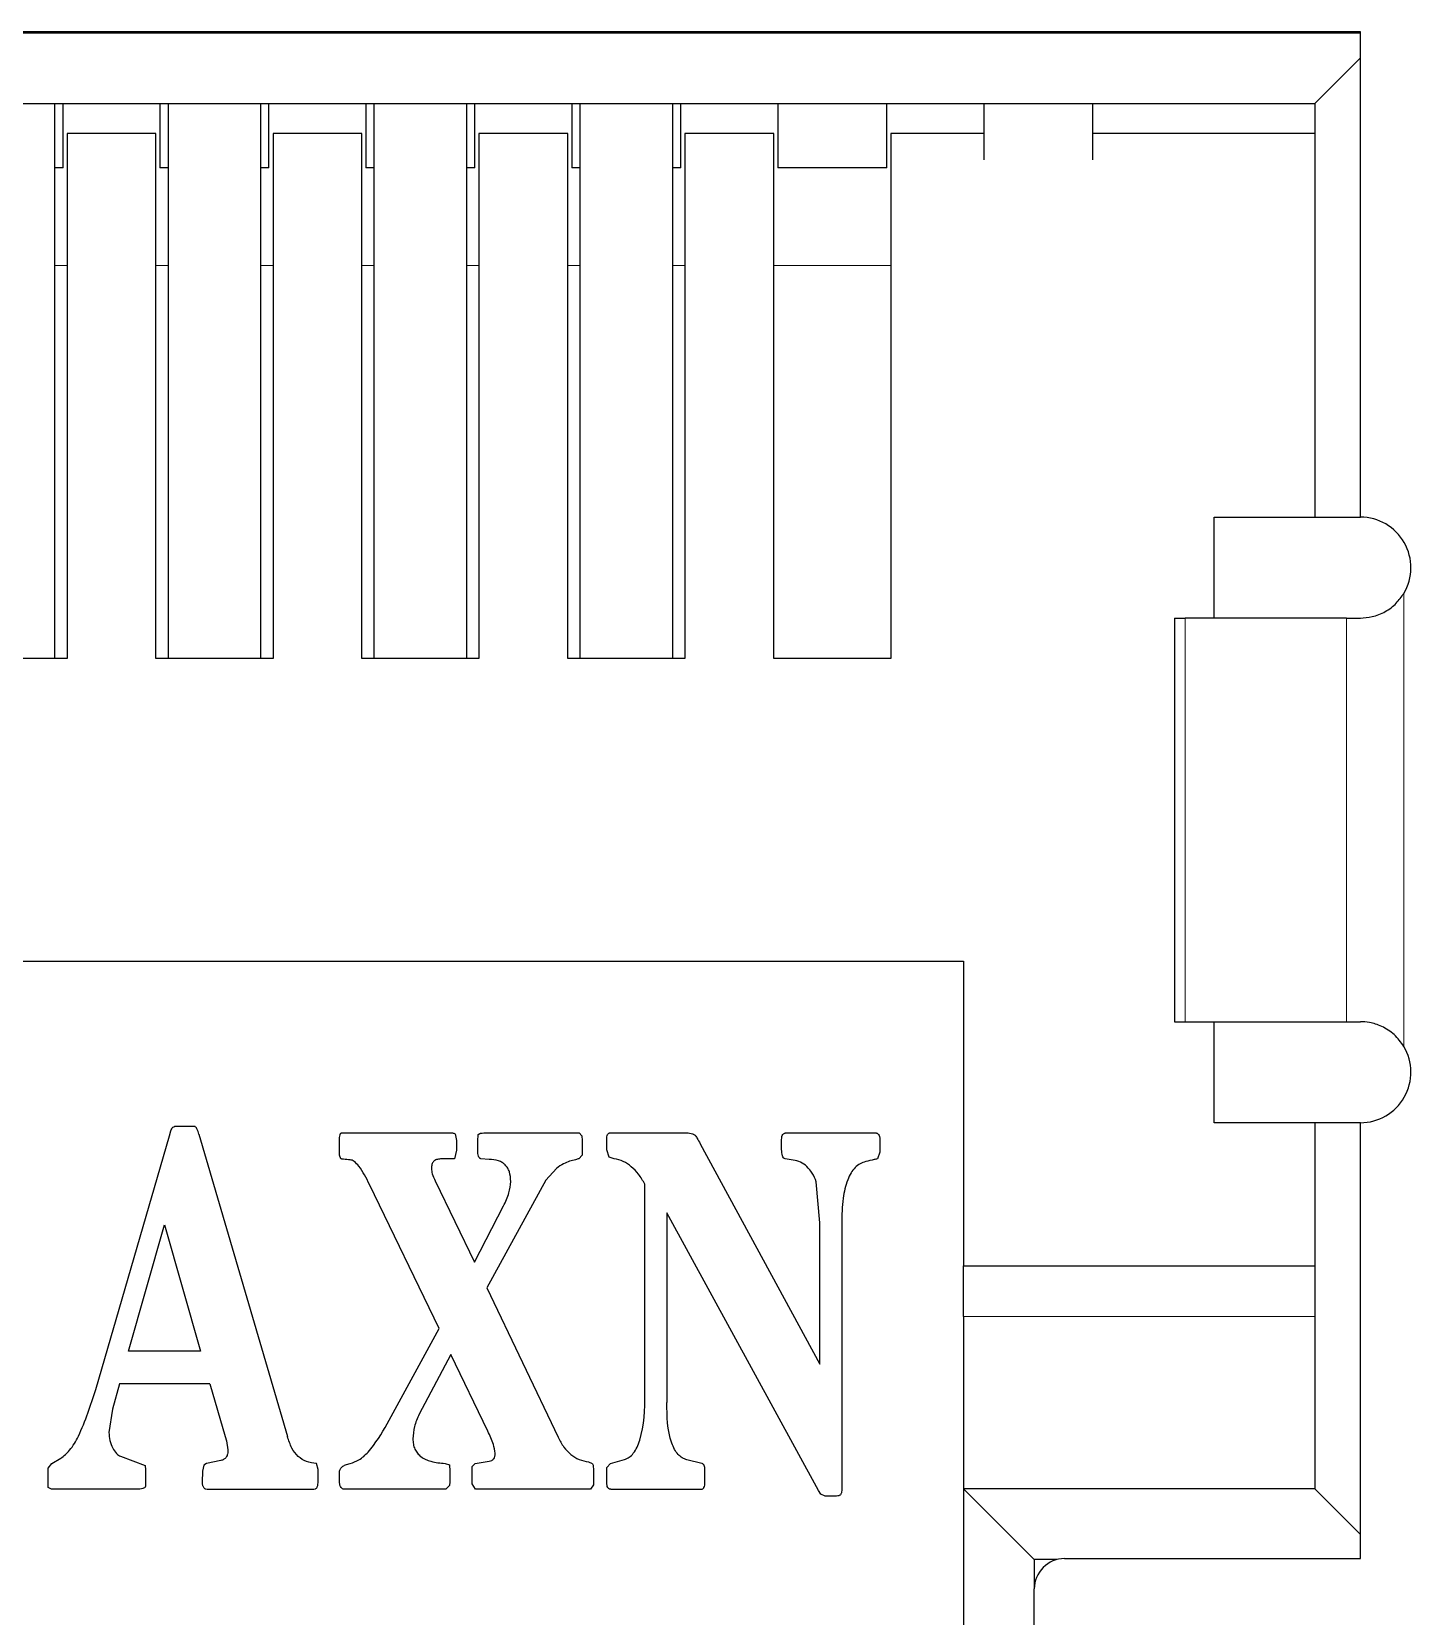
# Model space of a CAD drawing. Extents: x -260425 to 1294666, y -169889 to -2349.
# Drawn here: x 1000681.4 to 1000749.8, y -26586.5 to -26508 of the extents above; entities that cross this region are included whole.
import ezdxf

# ---------------------------------------------------------------- set-up
doc = ezdxf.new("R2010")
doc.units = 0
doc.header["$LTSCALE"] = 100
doc.layers.add('case', color=7, linetype='Continuous')

# ---------------------------------------------------------------- blocks, each defined once
blk = doc.blocks.new('АТС')
at = {"layer": 'case', "lineweight": 25}
for points in [[(2290.15, -39.458), (2290.15, -39.458), (2184.35, -39.458), (2184.35, -39.458)], [(2185.6, -39.507), (2185.6, -39.507), (2290.15, -39.507), (2290.15, -39.507)], [(2290.15, -63.507), (2290.15, -63.507), (2290.15, -39.458), (2290.15, -39.458)], [(2290.15, -40.758), (2290.15, -40.758), (2287.9, -43.008), (2287.9, -43.008)], [(2189.1, -43.008), (2189.1, -43.008), (2287.9, -43.008), (2287.9, -43.008)], [(2225.5, -70.508), (2225.5, -70.508), (2225.5, -43.008), (2225.5, -43.008)], [(2225.9, -46.208), (2225.9, -46.208), (2225.9, -43.008), (2225.9, -43.008)], [(2230.7, -43.008), (2230.7, -43.008), (2230.7, -46.208), (2230.7, -46.208)], [(2231.1, -43.008), (2231.1, -43.008), (2231.1, -70.508), (2231.1, -70.508)], [(2235.7, -70.508), (2235.7, -70.508), (2235.7, -43.008), (2235.7, -43.008)], [(2236.1, -46.208), (2236.1, -46.208), (2236.1, -43.008), (2236.1, -43.008)], [(2240.9, -43.008), (2240.9, -43.008), (2240.9, -46.208), (2240.9, -46.208)], [(2241.3, -43.008), (2241.3, -43.008), (2241.3, -70.508), (2241.3, -70.508)], [(2245.9, -70.508), (2245.9, -70.508), (2245.9, -43.008), (2245.9, -43.008)], [(2246.3, -46.208), (2246.3, -46.208), (2246.3, -43.008), (2246.3, -43.008)], [(2251.1, -43.008), (2251.1, -43.008), (2251.1, -46.208), (2251.1, -46.208)], [(2251.5, -43.008), (2251.5, -43.008), (2251.5, -70.508), (2251.5, -70.508)], [(2256.1, -70.508), (2256.1, -70.508), (2256.1, -43.008), (2256.1, -43.008)], [(2256.5, -46.208), (2256.5, -46.208), (2256.5, -43.008), (2256.5, -43.008)], [(2261.3, -43.008), (2261.3, -43.008), (2261.3, -46.208), (2261.3, -46.208)], [(2266.7, -46.208), (2266.7, -46.208), (2266.7, -43.008), (2266.7, -43.008)], [(2271.5, -43.008), (2271.5, -43.008), (2271.5, -45.805), (2271.5, -45.805)], [(2276.9, -45.805), (2276.9, -45.805), (2276.9, -43.008), (2276.9, -43.008)], [(2287.9, -43.008), (2287.9, -43.008), (2287.9, -63.507), (2287.9, -63.507)], [(2226.1, -44.508), (2226.1, -44.508), (2226.1, -70.508), (2226.1, -70.508)], [(2230.5, -44.508), (2230.5, -44.508), (2226.1, -44.508), (2226.1, -44.508)], [(2230.5, -70.508), (2230.5, -70.508), (2230.5, -44.508), (2230.5, -44.508)], [(2236.3, -44.508), (2236.3, -44.508), (2236.3, -70.508), (2236.3, -70.508)], [(2240.7, -44.508), (2240.7, -44.508), (2236.3, -44.508), (2236.3, -44.508)], [(2240.7, -70.508), (2240.7, -70.508), (2240.7, -44.508), (2240.7, -44.508)], [(2246.5, -44.508), (2246.5, -44.508), (2246.5, -70.508), (2246.5, -70.508)], [(2250.9, -44.508), (2250.9, -44.508), (2246.5, -44.508), (2246.5, -44.508)], [(2250.9, -70.508), (2250.9, -70.508), (2250.9, -44.508), (2250.9, -44.508)], [(2256.7, -44.508), (2256.7, -44.508), (2256.7, -70.508), (2256.7, -70.508)], [(2261.1, -44.508), (2261.1, -44.508), (2256.7, -44.508), (2256.7, -44.508)], [(2261.1, -70.508), (2261.1, -70.508), (2261.1, -44.508), (2261.1, -44.508)], [(2266.9, -44.508), (2266.9, -44.508), (2266.9, -70.508), (2266.9, -70.508)], [(2271.3, -44.508), (2271.3, -44.508), (2266.9, -44.508), (2266.9, -44.508)], [(2271.5, -44.508), (2271.5, -44.508), (2271.3, -44.508), (2271.3, -44.508)], [(2287.9, -44.508), (2287.9, -44.508), (2276.9, -44.508), (2276.9, -44.508)], [(2225.9, -46.208), (2225.9, -46.208), (2225.5, -46.208), (2225.5, -46.208)], [(2231.1, -46.208), (2231.1, -46.208), (2230.7, -46.208), (2230.7, -46.208)], [(2236.1, -46.208), (2236.1, -46.208), (2235.7, -46.208), (2235.7, -46.208)], [(2241.3, -46.208), (2241.3, -46.208), (2240.9, -46.208), (2240.9, -46.208)], [(2246.3, -46.208), (2246.3, -46.208), (2245.9, -46.208), (2245.9, -46.208)], [(2251.5, -46.208), (2251.5, -46.208), (2251.1, -46.208), (2251.1, -46.208)], [(2256.5, -46.208), (2256.5, -46.208), (2256.1, -46.208), (2256.1, -46.208)], [(2266.7, -46.208), (2266.7, -46.208), (2261.3, -46.208), (2261.3, -46.208)], [(2282.9, -68.508), (2282.9, -68.508), (2282.9, -63.507), (2282.9, -63.507)], [(2282.9, -63.507), (2282.9, -63.507), (2287.9, -63.507), (2287.9, -63.507)], [(2287.9, -63.507), (2287.9, -63.507), (2290.15, -63.507), (2290.15, -63.507)], [(2280.935, -68.508), (2280.935, -68.508), (2280.935, -88.508), (2280.935, -88.508)], [(2280.935, -68.508), (2280.935, -68.508), (2281.464, -68.508), (2281.464, -68.508)], [(2281.464, -68.508), (2281.464, -68.508), (2281.468, -68.508), (2281.468, -68.508)], [(2289.458, -68.508), (2289.458, -68.508), (2281.468, -68.508), (2281.468, -68.508)], [(2289.458, -68.508), (2289.458, -68.508), (2290.15, -68.508), (2290.15, -68.508)], [(2226.1, -70.508), (2226.1, -70.508), (2220.3, -70.508), (2220.3, -70.508)], [(2236.3, -70.508), (2236.3, -70.508), (2230.5, -70.508), (2230.5, -70.508)], [(2246.5, -70.508), (2246.5, -70.508), (2240.7, -70.508), (2240.7, -70.508)], [(2256.7, -70.508), (2256.7, -70.508), (2250.9, -70.508), (2250.9, -70.508)], [(2266.9, -70.508), (2266.9, -70.508), (2261.1, -70.508), (2261.1, -70.508)], [(2206.5, -85.507), (2206.5, -85.507), (2270.5, -85.507), (2270.5, -85.507)], [(2270.5, -85.507), (2270.5, -85.507), (2270.5, -100.607), (2270.5, -100.607)], [(2280.935, -88.508), (2280.935, -88.508), (2281.468, -88.508), (2281.468, -88.508)], [(2281.468, -88.508), (2281.468, -88.508), (2289.458, -88.508), (2289.458, -88.508)], [(2282.9, -93.508), (2282.9, -93.508), (2282.9, -88.508), (2282.9, -88.508)], [(2289.458, -88.508), (2289.458, -88.508), (2290.15, -88.508), (2290.15, -88.508)], [(2227.518, -106.729), (2227.518, -106.729), (2231.172, -94.153), (2231.172, -94.153)], [(2231.172, -94.153), (2231.172, -94.153), (2231.239, -93.913), (2231.239, -93.913)], [(2231.533, -93.673), (2231.533, -93.673), (2232.272, -93.685), (2232.272, -93.685)], [(2232.272, -93.685), (2232.272, -93.685), (2232.424, -93.685), (2232.424, -93.685)], [(2232.634, -94.081), (2232.634, -94.081), (2237.01, -109.057), (2237.01, -109.057)], [(2239.715, -94.009), (2239.715, -94.009), (2245.049, -94.009), (2245.049, -94.009)], [(2245.326, -94.069), (2245.326, -94.069), (2245.393, -94.393), (2245.393, -94.393)], [(2246.435, -94.405), (2246.435, -94.405), (2246.452, -94.117), (2246.452, -94.117)], [(2246.888, -94.009), (2246.888, -94.009), (2251.466, -94.009), (2251.466, -94.009)], [(2251.466, -94.009), (2251.466, -94.009), (2251.601, -94.153), (2251.601, -94.153)], [(2251.601, -94.153), (2251.601, -94.153), (2251.609, -94.393), (2251.609, -94.393)], [(2253.012, -94.009), (2253.012, -94.009), (2256.691, -94.009), (2256.691, -94.009)], [(2261.74, -94.009), (2261.74, -94.009), (2266.108, -94.009), (2266.108, -94.009)], [(2287.9, -93.508), (2287.9, -93.508), (2282.9, -93.508), (2282.9, -93.508)], [(2287.9, -93.508), (2287.9, -93.508), (2287.9, -111.657), (2287.9, -111.657)], [(2290.15, -93.508), (2290.15, -93.508), (2287.9, -93.508), (2287.9, -93.508)], [(2290.15, -115.108), (2290.15, -115.108), (2290.15, -93.508), (2290.15, -93.508)], [(2239.589, -95.113), (2239.589, -95.113), (2239.589, -94.393), (2239.589, -94.393)], [(2245.393, -94.873), (2245.393, -94.873), (2245.292, -95.293), (2245.292, -95.293)], [(2245.393, -94.393), (2245.393, -94.393), (2245.393, -94.873), (2245.393, -94.873)], [(2246.435, -94.885), (2246.435, -94.885), (2246.435, -94.405), (2246.435, -94.405)], [(2251.609, -94.393), (2251.609, -94.393), (2251.609, -95.113), (2251.609, -95.113)], [(2252.827, -94.861), (2252.827, -94.861), (2252.827, -94.357), (2252.827, -94.357)], [(2252.945, -95.221), (2252.945, -95.221), (2252.827, -94.861), (2252.827, -94.861)], [(2257.456, -94.549), (2257.456, -94.549), (2263.378, -105.469), (2263.378, -105.469)], [(2261.488, -94.837), (2261.488, -94.837), (2261.488, -94.345), (2261.488, -94.345)], [(2266.351, -94.969), (2266.351, -94.969), (2266.242, -95.293), (2266.242, -95.293)], [(2266.351, -94.345), (2266.351, -94.345), (2266.351, -94.969), (2266.351, -94.969)], [(2239.664, -95.293), (2239.664, -95.293), (2239.589, -95.113), (2239.589, -95.113)], [(2245.292, -95.293), (2245.292, -95.293), (2244.595, -95.305), (2244.595, -95.305)], [(2247.006, -95.329), (2247.006, -95.329), (2246.586, -95.295), (2246.586, -95.295)], [(2251.609, -95.113), (2251.609, -95.113), (2251.45, -95.293), (2251.45, -95.293)], [(2253.197, -95.293), (2253.197, -95.293), (2252.945, -95.221), (2252.945, -95.221)], [(2262.059, -95.368), (2262.059, -95.368), (2261.655, -95.299), (2261.655, -95.299)], [(2244.335, -96.385), (2244.335, -96.385), (2246.275, -100.417), (2246.275, -100.417)], [(2249.812, -96.361), (2249.812, -96.361), (2246.888, -101.689), (2246.888, -101.689)], [(2250.341, -95.785), (2250.341, -95.785), (2249.812, -96.361), (2249.812, -96.361)], [(2254.717, -106.933), (2254.717, -106.933), (2254.717, -96.553), (2254.717, -96.553)], [(2263.378, -98.473), (2263.378, -98.473), (2263.201, -96.445), (2263.201, -96.445)], [(2244.528, -103.705), (2244.528, -103.705), (2241.076, -96.565), (2241.076, -96.565)], [(2246.275, -100.417), (2246.275, -100.417), (2247.712, -97.633), (2247.712, -97.633)], [(2263.31, -111.733), (2263.31, -111.733), (2255.801, -97.981), (2255.801, -97.981)], [(2255.801, -97.981), (2255.801, -97.981), (2255.801, -107.365), (2255.801, -107.365)], [(2229.148, -104.833), (2229.148, -104.833), (2230.928, -98.569), (2230.928, -98.569)], [(2230.928, -98.569), (2230.928, -98.569), (2232.701, -104.833), (2232.701, -104.833)], [(2263.378, -105.469), (2263.378, -105.469), (2263.378, -98.473), (2263.378, -98.473)], [(2264.461, -98.485), (2264.461, -98.485), (2264.461, -111.733), (2264.461, -111.733)], [(2270.5, -100.607), (2270.5, -100.607), (2287.9, -100.607), (2287.9, -100.607)], [(2246.888, -101.689), (2246.888, -101.689), (2250.416, -109.093), (2250.416, -109.093)], [(2270.5, -103.107), (2270.5, -103.107), (2270.5, -111.657), (2270.5, -111.657)], [(2241.958, -108.433), (2241.958, -108.433), (2244.528, -103.705), (2244.528, -103.705)], [(2232.701, -104.833), (2232.701, -104.833), (2229.148, -104.833), (2229.148, -104.833)], [(2245.108, -104.989), (2245.108, -104.989), (2243.545, -107.953), (2243.545, -107.953)], [(2246.939, -108.793), (2246.939, -108.793), (2245.108, -104.989), (2245.108, -104.989)], [(2228.702, -106.441), (2228.702, -106.441), (2228.358, -107.701), (2228.358, -107.701)], [(2233.171, -106.441), (2233.171, -106.441), (2228.702, -106.441), (2228.702, -106.441)], [(2233.171, -106.441), (2233.171, -106.441), (2233.936, -109.057), (2233.936, -109.057)], [(2228.358, -107.701), (2228.358, -107.701), (2228.173, -108.853), (2228.173, -108.853)], [(2233.936, -109.057), (2233.936, -109.057), (2233.994, -109.273), (2233.994, -109.273)], [(2233.994, -109.273), (2233.994, -109.273), (2234.07, -109.717), (2234.07, -109.717)], [(2225.158, -110.629), (2225.158, -110.629), (2225.342, -110.389), (2225.342, -110.389)], [(2225.158, -111.577), (2225.158, -111.577), (2225.158, -110.629), (2225.158, -110.629)], [(2225.342, -110.389), (2225.342, -110.389), (2225.788, -110.137), (2225.788, -110.137)], [(2228.753, -110.029), (2228.753, -110.029), (2229.971, -110.497), (2229.971, -110.497)], [(2229.971, -110.497), (2229.971, -110.497), (2229.979, -110.713), (2229.979, -110.713)], [(2232.869, -110.473), (2232.869, -110.473), (2232.802, -110.773), (2232.802, -110.773)], [(2233.012, -110.389), (2233.012, -110.389), (2232.869, -110.473), (2232.869, -110.473)], [(2233.717, -110.245), (2233.717, -110.245), (2233.012, -110.389), (2233.012, -110.389)], [(2238.53, -110.689), (2238.53, -110.689), (2238.455, -110.389), (2238.455, -110.389)], [(2238.53, -111.349), (2238.53, -111.349), (2238.53, -110.689), (2238.53, -110.689)], [(2244.822, -110.389), (2244.822, -110.389), (2245.032, -110.461), (2245.032, -110.461)], [(2245.032, -110.461), (2245.032, -110.461), (2245.049, -110.773), (2245.049, -110.773)], [(2246.166, -110.545), (2246.166, -110.545), (2246.309, -110.389), (2246.309, -110.389)], [(2246.166, -111.409), (2246.166, -111.409), (2246.166, -110.545), (2246.166, -110.545)], [(2246.309, -110.389), (2246.309, -110.389), (2246.998, -110.281), (2246.998, -110.281)], [(2251.928, -110.317), (2251.928, -110.317), (2252.105, -110.389), (2252.105, -110.389)], [(2252.827, -111.325), (2252.827, -111.325), (2252.836, -110.593), (2252.836, -110.593)], [(2252.836, -110.593), (2252.836, -110.593), (2253.02, -110.389), (2253.02, -110.389)], [(2253.02, -110.389), (2253.02, -110.389), (2253.701, -110.197), (2253.701, -110.197)], [(2257.54, -110.389), (2257.54, -110.389), (2256.8, -110.209), (2256.8, -110.209)], [(2229.979, -110.713), (2229.979, -110.713), (2229.979, -111.529), (2229.979, -111.529)], [(2232.802, -110.773), (2232.802, -110.773), (2232.793, -111.313), (2232.793, -111.313)], [(2239.589, -111.265), (2239.589, -111.265), (2239.589, -110.857), (2239.589, -110.857)], [(2245.049, -111.301), (2245.049, -111.301), (2245.04, -111.481), (2245.04, -111.481)], [(2245.049, -110.773), (2245.049, -110.773), (2245.049, -111.301), (2245.049, -111.301)], [(2246.334, -111.673), (2246.334, -111.673), (2246.166, -111.409), (2246.166, -111.409)], [(2252.172, -111.457), (2252.172, -111.457), (2252.021, -111.673), (2252.021, -111.673)], [(2252.172, -110.761), (2252.172, -110.761), (2252.172, -111.457), (2252.172, -111.457)], [(2257.691, -111.313), (2257.691, -111.313), (2257.691, -110.725), (2257.691, -110.725)], [(2225.326, -111.661), (2225.326, -111.661), (2225.158, -111.577), (2225.158, -111.577)], [(2225.519, -111.673), (2225.519, -111.673), (2225.326, -111.661), (2225.326, -111.661)], [(2229.568, -111.673), (2229.568, -111.673), (2225.519, -111.673), (2225.519, -111.673)], [(2233.104, -111.673), (2233.104, -111.673), (2238.27, -111.673), (2238.27, -111.673)], [(2244.856, -111.673), (2244.856, -111.673), (2239.799, -111.673), (2239.799, -111.673)], [(2245.04, -111.481), (2245.04, -111.481), (2244.856, -111.673), (2244.856, -111.673)], [(2252.021, -111.673), (2252.021, -111.673), (2246.334, -111.673), (2246.334, -111.673)], [(2253.037, -111.673), (2253.037, -111.673), (2257.489, -111.673), (2257.489, -111.673)], [(2263.428, -111.913), (2263.428, -111.913), (2263.31, -111.733), (2263.31, -111.733)], [(2263.638, -112.009), (2263.638, -112.009), (2263.428, -111.913), (2263.428, -111.913)], [(2264.209, -112.009), (2264.209, -112.009), (2263.638, -112.009), (2263.638, -112.009)], [(2274, -115.158), (2274, -115.158), (2270.5, -111.657), (2270.5, -111.657)], [(2287.9, -111.657), (2287.9, -111.657), (2270.5, -111.657), (2270.5, -111.657)], [(2270.5, -111.657), (2270.5, -111.657), (2270.5, -129.008), (2270.5, -129.008)], [(2290.15, -113.907), (2290.15, -113.907), (2287.9, -111.657), (2287.9, -111.657)], [(2274, -115.158), (2274, -115.158), (2274, -116.608), (2274, -116.608)], [(2275.116, -115.158), (2275.116, -115.158), (2274, -115.158), (2274, -115.158)], [(2275.5, -115.108), (2275.5, -115.108), (2290.15, -115.108), (2290.15, -115.108)], [(2274, -130.958), (2274, -130.958), (2274, -116.608), (2274, -116.608)]]:
    blk.add_open_spline(points, degree=3, dxfattribs=at)
at = {"layer": 'case', "lineweight": 18}
for points in [[(2226.1, -51.033), (2226.1, -51.033), (2225.5, -51.033), (2225.5, -51.033)], [(2231.1, -51.033), (2231.1, -51.033), (2230.5, -51.033), (2230.5, -51.033)], [(2236.3, -51.033), (2236.3, -51.033), (2235.7, -51.033), (2235.7, -51.033)], [(2241.3, -51.033), (2241.3, -51.033), (2240.7, -51.033), (2240.7, -51.033)], [(2246.5, -51.033), (2246.5, -51.033), (2245.9, -51.033), (2245.9, -51.033)], [(2251.5, -51.033), (2251.5, -51.033), (2250.9, -51.033), (2250.9, -51.033)], [(2256.7, -51.033), (2256.7, -51.033), (2256.1, -51.033), (2256.1, -51.033)], [(2266.9, -51.033), (2266.9, -51.033), (2261.1, -51.033), (2261.1, -51.033)], [(2292.299, -89.729), (2292.299, -89.729), (2292.299, -67.286), (2292.299, -67.286)], [(2281.468, -68.508), (2281.468, -68.508), (2281.468, -88.508), (2281.468, -88.508)], [(2289.458, -88.508), (2289.458, -88.508), (2289.458, -68.508), (2289.458, -68.508)], [(2287.9, -103.107), (2287.9, -103.107), (2270.5, -103.107), (2270.5, -103.107)]]:
    blk.add_open_spline(points, degree=3, dxfattribs=at)
at = {"layer": 'case', "lineweight": 25}
for points, knots in [([(2292.299, -67.286), (2292.758, -66.513), (2292.768, -65.553), (2292.323, -64.772), (2292.323, -64.772), (2291.879, -63.99), (2291.049, -63.508), (2290.15, -63.508)], [0, 0, 0, 0, 0.333333, 0.333333, 0.333333, 0.333333, 1, 1, 1, 1]), ([(2290.15, -68.508), (2290.339, -68.497), (2290.529, -68.486), (2290.736, -68.438), (2290.736, -68.438), (2290.943, -68.389), (2291.168, -68.303), (2291.382, -68.183), (2291.382, -68.183), (2291.579, -68.072), (2291.767, -67.934), (2291.926, -67.767), (2291.926, -67.767), (2292.065, -67.621), (2292.182, -67.453), (2292.299, -67.286)], [0, 0, 0, 0, 0.2, 0.2, 0.2, 0.2, 0.4, 0.4, 0.4, 0.4, 0.6, 0.6, 0.6, 0.6, 1, 1, 1, 1]), ([(2292.299, -89.729), (2292.15, -89.523), (2292.001, -89.317), (2291.82, -89.147), (2291.82, -89.147), (2291.638, -88.976), (2291.422, -88.841), (2291.204, -88.74), (2291.204, -88.74), (2291, -88.647), (2290.794, -88.583), (2290.605, -88.549), (2290.605, -88.549), (2290.445, -88.521), (2290.298, -88.514), (2290.15, -88.508)], [0, 0, 0, 0, 0.2, 0.2, 0.2, 0.2, 0.4, 0.4, 0.4, 0.4, 0.6, 0.6, 0.6, 0.6, 1, 1, 1, 1]), ([(2290.15, -93.508), (2291.049, -93.508), (2291.879, -93.025), (2292.323, -92.243), (2292.323, -92.243), (2292.768, -91.462), (2292.758, -90.502), (2292.299, -89.729)], [0, 0, 0, 0, 0.333333, 0.333333, 0.333333, 0.333333, 1, 1, 1, 1]), ([(2231.239, -93.913), (2231.251, -93.877), (2231.264, -93.841), (2231.283, -93.808), (2231.283, -93.808), (2231.299, -93.78), (2231.321, -93.754), (2231.346, -93.733), (2231.346, -93.733), (2231.371, -93.713), (2231.4, -93.697), (2231.43, -93.688), (2231.43, -93.688), (2231.463, -93.678), (2231.498, -93.675), (2231.533, -93.673)], [0, 0, 0, 0, 0.2, 0.2, 0.2, 0.2, 0.4, 0.4, 0.4, 0.4, 0.6, 0.6, 0.6, 0.6, 1, 1, 1, 1]), ([(2232.634, -94.081), (2232.603, -93.989), (2232.573, -93.898), (2232.529, -93.811), (2232.529, -93.811), (2232.514, -93.782), (2232.497, -93.754), (2232.475, -93.73), (2232.475, -93.73), (2232.46, -93.713), (2232.442, -93.699), (2232.424, -93.685)], [0, 0, 0, 0, 0.25, 0.25, 0.25, 0.25, 0.5, 0.5, 0.5, 0.5, 1, 1, 1, 1]), ([(2239.589, -94.393), (2239.589, -94.295), (2239.59, -94.198), (2239.62, -94.107), (2239.62, -94.107), (2239.625, -94.092), (2239.631, -94.078), (2239.638, -94.064), (2239.638, -94.064), (2239.644, -94.053), (2239.651, -94.043), (2239.66, -94.034), (2239.66, -94.034), (2239.667, -94.026), (2239.676, -94.02), (2239.685, -94.015), (2239.685, -94.015), (2239.69, -94.013), (2239.695, -94.012), (2239.7, -94.011), (2239.7, -94.011), (2239.705, -94.01), (2239.71, -94.009), (2239.715, -94.009)], [0, 0, 0, 0, 0.142857, 0.142857, 0.142857, 0.142857, 0.285714, 0.285714, 0.285714, 0.285714, 0.428571, 0.428571, 0.428571, 0.428571, 0.571429, 0.571429, 0.571429, 0.571429, 0.714286, 0.714286, 0.714286, 0.714286, 1, 1, 1, 1]), ([(2245.049, -94.009), (2245.108, -94.011), (2245.167, -94.013), (2245.225, -94.026), (2245.225, -94.026), (2245.246, -94.03), (2245.266, -94.035), (2245.285, -94.044), (2245.285, -94.044), (2245.299, -94.051), (2245.313, -94.06), (2245.326, -94.069)], [0, 0, 0, 0, 0.25, 0.25, 0.25, 0.25, 0.5, 0.5, 0.5, 0.5, 1, 1, 1, 1]), ([(2246.452, -94.117), (2246.456, -94.108), (2246.46, -94.099), (2246.467, -94.092), (2246.467, -94.092), (2246.474, -94.083), (2246.483, -94.076), (2246.493, -94.07), (2246.493, -94.07), (2246.519, -94.053), (2246.549, -94.044), (2246.579, -94.036), (2246.579, -94.036), (2246.68, -94.011), (2246.784, -94.01), (2246.888, -94.009)], [0, 0, 0, 0, 0.2, 0.2, 0.2, 0.2, 0.4, 0.4, 0.4, 0.4, 0.6, 0.6, 0.6, 0.6, 1, 1, 1, 1]), ([(2252.827, -94.357), (2252.829, -94.307), (2252.83, -94.256), (2252.838, -94.206), (2252.838, -94.206), (2252.845, -94.169), (2252.855, -94.131), (2252.872, -94.098), (2252.872, -94.098), (2252.88, -94.084), (2252.888, -94.071), (2252.898, -94.059), (2252.898, -94.059), (2252.907, -94.048), (2252.918, -94.039), (2252.93, -94.031), (2252.93, -94.031), (2252.942, -94.024), (2252.955, -94.018), (2252.968, -94.015), (2252.968, -94.015), (2252.982, -94.011), (2252.997, -94.01), (2253.012, -94.009)], [0, 0, 0, 0, 0.142857, 0.142857, 0.142857, 0.142857, 0.285714, 0.285714, 0.285714, 0.285714, 0.428571, 0.428571, 0.428571, 0.428571, 0.571429, 0.571429, 0.571429, 0.571429, 0.714286, 0.714286, 0.714286, 0.714286, 1, 1, 1, 1]), ([(2256.691, -94.009), (2256.798, -94.014), (2256.906, -94.018), (2257.01, -94.042), (2257.01, -94.042), (2257.049, -94.051), (2257.088, -94.062), (2257.124, -94.08), (2257.124, -94.08), (2257.152, -94.094), (2257.178, -94.111), (2257.204, -94.129)], [0, 0, 0, 0, 0.25, 0.25, 0.25, 0.25, 0.5, 0.5, 0.5, 0.5, 1, 1, 1, 1]), ([(2257.204, -94.129), (2257.215, -94.145), (2257.227, -94.16), (2257.238, -94.176), (2257.238, -94.176), (2257.258, -94.204), (2257.275, -94.233), (2257.292, -94.263), (2257.292, -94.263), (2257.347, -94.358), (2257.401, -94.453), (2257.456, -94.549)], [0, 0, 0, 0, 0.25, 0.25, 0.25, 0.25, 0.5, 0.5, 0.5, 0.5, 1, 1, 1, 1]), ([(2261.488, -94.345), (2261.49, -94.297), (2261.492, -94.248), (2261.503, -94.201), (2261.503, -94.201), (2261.513, -94.164), (2261.528, -94.127), (2261.551, -94.096), (2261.551, -94.096), (2261.561, -94.082), (2261.573, -94.069), (2261.586, -94.058), (2261.586, -94.058), (2261.599, -94.048), (2261.614, -94.038), (2261.629, -94.031), (2261.629, -94.031), (2261.646, -94.024), (2261.663, -94.018), (2261.681, -94.015), (2261.681, -94.015), (2261.7, -94.011), (2261.72, -94.01), (2261.74, -94.009)], [0, 0, 0, 0, 0.142857, 0.142857, 0.142857, 0.142857, 0.285714, 0.285714, 0.285714, 0.285714, 0.428571, 0.428571, 0.428571, 0.428571, 0.571429, 0.571429, 0.571429, 0.571429, 0.714286, 0.714286, 0.714286, 0.714286, 1, 1, 1, 1]), ([(2266.108, -94.009), (2266.127, -94.01), (2266.145, -94.011), (2266.164, -94.015), (2266.164, -94.015), (2266.181, -94.018), (2266.197, -94.024), (2266.213, -94.031), (2266.213, -94.031), (2266.228, -94.038), (2266.242, -94.048), (2266.255, -94.058), (2266.255, -94.058), (2266.268, -94.069), (2266.279, -94.082), (2266.289, -94.096), (2266.289, -94.096), (2266.312, -94.127), (2266.327, -94.164), (2266.336, -94.201), (2266.336, -94.201), (2266.347, -94.248), (2266.349, -94.297), (2266.351, -94.345)], [0, 0, 0, 0, 0.142857, 0.142857, 0.142857, 0.142857, 0.285714, 0.285714, 0.285714, 0.285714, 0.428571, 0.428571, 0.428571, 0.428571, 0.571429, 0.571429, 0.571429, 0.571429, 0.714286, 0.714286, 0.714286, 0.714286, 1, 1, 1, 1]), ([(2246.586, -95.295), (2246.574, -95.291), (2246.561, -95.286), (2246.55, -95.28), (2246.55, -95.28), (2246.539, -95.273), (2246.529, -95.264), (2246.52, -95.254), (2246.52, -95.254), (2246.498, -95.23), (2246.484, -95.2), (2246.473, -95.17), (2246.473, -95.17), (2246.439, -95.08), (2246.437, -94.982), (2246.435, -94.885)], [0, 0, 0, 0, 0.2, 0.2, 0.2, 0.2, 0.4, 0.4, 0.4, 0.4, 0.6, 0.6, 0.6, 0.6, 1, 1, 1, 1]), ([(2261.655, -95.299), (2261.641, -95.292), (2261.627, -95.286), (2261.614, -95.278), (2261.614, -95.278), (2261.601, -95.269), (2261.589, -95.258), (2261.579, -95.246), (2261.579, -95.246), (2261.556, -95.218), (2261.54, -95.185), (2261.527, -95.151), (2261.527, -95.151), (2261.491, -95.052), (2261.49, -94.944), (2261.488, -94.837)], [0, 0, 0, 0, 0.2, 0.2, 0.2, 0.2, 0.4, 0.4, 0.4, 0.4, 0.6, 0.6, 0.6, 0.6, 1, 1, 1, 1]), ([(2240.118, -95.348), (2240.009, -95.341), (2239.899, -95.334), (2239.79, -95.322), (2239.79, -95.322), (2239.761, -95.319), (2239.731, -95.316), (2239.702, -95.309), (2239.702, -95.309), (2239.694, -95.307), (2239.685, -95.305), (2239.677, -95.302), (2239.677, -95.302), (2239.674, -95.3), (2239.672, -95.299), (2239.669, -95.297), (2239.669, -95.297), (2239.667, -95.296), (2239.666, -95.295), (2239.664, -95.293)], [0, 0, 0, 0, 0.166667, 0.166667, 0.166667, 0.166667, 0.333333, 0.333333, 0.333333, 0.333333, 0.5, 0.5, 0.5, 0.5, 0.666667, 0.666667, 0.666667, 0.666667, 1, 1, 1, 1]), ([(2241.076, -96.565), (2240.92, -96.252), (2240.763, -95.938), (2240.547, -95.665), (2240.547, -95.665), (2240.48, -95.58), (2240.407, -95.499), (2240.32, -95.434), (2240.32, -95.434), (2240.287, -95.409), (2240.253, -95.387), (2240.216, -95.373), (2240.216, -95.373), (2240.184, -95.361), (2240.151, -95.354), (2240.118, -95.348)], [0, 0, 0, 0, 0.2, 0.2, 0.2, 0.2, 0.4, 0.4, 0.4, 0.4, 0.6, 0.6, 0.6, 0.6, 1, 1, 1, 1]), ([(2244.595, -95.305), (2244.527, -95.31), (2244.46, -95.316), (2244.397, -95.338), (2244.397, -95.338), (2244.37, -95.348), (2244.343, -95.361), (2244.319, -95.377), (2244.319, -95.377), (2244.295, -95.392), (2244.274, -95.41), (2244.255, -95.43), (2244.255, -95.43), (2244.236, -95.45), (2244.219, -95.473), (2244.205, -95.497), (2244.205, -95.497), (2244.191, -95.523), (2244.179, -95.551), (2244.17, -95.579), (2244.17, -95.579), (2244.149, -95.645), (2244.146, -95.715), (2244.142, -95.785)], [0, 0, 0, 0, 0.142857, 0.142857, 0.142857, 0.142857, 0.285714, 0.285714, 0.285714, 0.285714, 0.428571, 0.428571, 0.428571, 0.428571, 0.571429, 0.571429, 0.571429, 0.571429, 0.714286, 0.714286, 0.714286, 0.714286, 1, 1, 1, 1]), ([(2248.073, -96.421), (2248.063, -96.26), (2248.054, -96.098), (2248.005, -95.947), (2248.005, -95.947), (2247.984, -95.882), (2247.956, -95.818), (2247.921, -95.759), (2247.921, -95.759), (2247.888, -95.703), (2247.849, -95.651), (2247.804, -95.605), (2247.804, -95.605), (2247.759, -95.559), (2247.708, -95.519), (2247.654, -95.485), (2247.654, -95.485), (2247.596, -95.449), (2247.534, -95.42), (2247.47, -95.398), (2247.47, -95.398), (2247.322, -95.349), (2247.164, -95.339), (2247.006, -95.329)], [0, 0, 0, 0, 0.142857, 0.142857, 0.142857, 0.142857, 0.285714, 0.285714, 0.285714, 0.285714, 0.428571, 0.428571, 0.428571, 0.428571, 0.571429, 0.571429, 0.571429, 0.571429, 0.714286, 0.714286, 0.714286, 0.714286, 1, 1, 1, 1]), ([(2250.988, -95.419), (2250.886, -95.456), (2250.784, -95.492), (2250.689, -95.541), (2250.689, -95.541), (2250.565, -95.607), (2250.453, -95.696), (2250.341, -95.785)], [0, 0, 0, 0, 0.333333, 0.333333, 0.333333, 0.333333, 1, 1, 1, 1]), ([(2251.45, -95.293), (2251.395, -95.311), (2251.34, -95.329), (2251.285, -95.345), (2251.285, -95.345), (2251.187, -95.373), (2251.088, -95.396), (2250.988, -95.419)], [0, 0, 0, 0, 0.333333, 0.333333, 0.333333, 0.333333, 1, 1, 1, 1]), ([(2254.717, -96.553), (2254.618, -96.385), (2254.519, -96.217), (2254.401, -96.063), (2254.401, -96.063), (2254.296, -95.926), (2254.175, -95.8), (2254.042, -95.689), (2254.042, -95.689), (2253.919, -95.587), (2253.786, -95.497), (2253.641, -95.433), (2253.641, -95.433), (2253.5, -95.37), (2253.348, -95.331), (2253.197, -95.293)], [0, 0, 0, 0, 0.2, 0.2, 0.2, 0.2, 0.4, 0.4, 0.4, 0.4, 0.6, 0.6, 0.6, 0.6, 1, 1, 1, 1]), ([(2262.738, -95.68), (2262.636, -95.598), (2262.534, -95.515), (2262.418, -95.463), (2262.418, -95.463), (2262.306, -95.413), (2262.183, -95.391), (2262.059, -95.368)], [0, 0, 0, 0, 0.333333, 0.333333, 0.333333, 0.333333, 1, 1, 1, 1]), ([(2263.201, -96.445), (2263.143, -96.292), (2263.084, -96.139), (2262.998, -96.003), (2262.998, -96.003), (2262.925, -95.887), (2262.832, -95.783), (2262.738, -95.68)], [0, 0, 0, 0, 0.333333, 0.333333, 0.333333, 0.333333, 1, 1, 1, 1]), ([(2265.654, -95.438), (2265.558, -95.469), (2265.462, -95.5), (2265.374, -95.548), (2265.374, -95.548), (2265.284, -95.596), (2265.203, -95.661), (2265.131, -95.735), (2265.131, -95.735), (2265.052, -95.815), (2264.984, -95.904), (2264.926, -95.999), (2264.926, -95.999), (2264.859, -96.107), (2264.805, -96.222), (2264.758, -96.34), (2264.758, -96.34), (2264.643, -96.633), (2264.576, -96.944), (2264.535, -97.256), (2264.535, -97.256), (2264.482, -97.664), (2264.471, -98.075), (2264.461, -98.485)], [0, 0, 0, 0, 0.142857, 0.142857, 0.142857, 0.142857, 0.285714, 0.285714, 0.285714, 0.285714, 0.428571, 0.428571, 0.428571, 0.428571, 0.571429, 0.571429, 0.571429, 0.571429, 0.714286, 0.714286, 0.714286, 0.714286, 1, 1, 1, 1]), ([(2266.242, -95.293), (2266.235, -95.295), (2266.228, -95.297), (2266.222, -95.299), (2266.222, -95.299), (2266.171, -95.314), (2266.119, -95.326), (2266.068, -95.338), (2266.068, -95.338), (2265.93, -95.37), (2265.792, -95.404), (2265.654, -95.438)], [0, 0, 0, 0, 0.25, 0.25, 0.25, 0.25, 0.5, 0.5, 0.5, 0.5, 1, 1, 1, 1]), ([(2244.142, -95.785), (2244.153, -95.871), (2244.165, -95.957), (2244.188, -96.04), (2244.188, -96.04), (2244.221, -96.16), (2244.278, -96.272), (2244.335, -96.385)], [0, 0, 0, 0, 0.333333, 0.333333, 0.333333, 0.333333, 1, 1, 1, 1]), ([(2247.712, -97.633), (2247.816, -97.422), (2247.919, -97.21), (2247.98, -96.987), (2247.98, -96.987), (2248.03, -96.804), (2248.052, -96.612), (2248.073, -96.421)], [0, 0, 0, 0, 0.333333, 0.333333, 0.333333, 0.333333, 1, 1, 1, 1]), ([(2270.5, -103.107), (2270.5, -102.78), (2270.5, -102.452), (2270.5, -102.151), (2270.5, -102.151), (2270.5, -101.849), (2270.5, -101.574), (2270.5, -101.34), (2270.5, -101.34), (2270.5, -101.106), (2270.5, -100.913), (2270.5, -100.798), (2270.5, -100.798), (2270.5, -100.683), (2270.5, -100.645), (2270.5, -100.607)], [0, 0, 0, 0, 0.2, 0.2, 0.2, 0.2, 0.4, 0.4, 0.4, 0.4, 0.6, 0.6, 0.6, 0.6, 1, 1, 1, 1]), ([(2225.788, -110.137), (2225.942, -110.011), (2226.096, -109.885), (2226.226, -109.737), (2226.226, -109.737), (2226.406, -109.533), (2226.539, -109.287), (2226.659, -109.037), (2226.659, -109.037), (2227.019, -108.29), (2227.269, -107.51), (2227.518, -106.729)], [0, 0, 0, 0, 0.25, 0.25, 0.25, 0.25, 0.5, 0.5, 0.5, 0.5, 1, 1, 1, 1]), ([(2253.701, -110.197), (2253.783, -110.164), (2253.865, -110.132), (2253.938, -110.084), (2253.938, -110.084), (2254.016, -110.032), (2254.084, -109.962), (2254.143, -109.887), (2254.143, -109.887), (2254.293, -109.697), (2254.388, -109.471), (2254.461, -109.241), (2254.461, -109.241), (2254.697, -108.5), (2254.707, -107.716), (2254.717, -106.933)], [0, 0, 0, 0, 0.2, 0.2, 0.2, 0.2, 0.4, 0.4, 0.4, 0.4, 0.6, 0.6, 0.6, 0.6, 1, 1, 1, 1]), ([(2256.8, -110.209), (2256.719, -110.182), (2256.638, -110.155), (2256.565, -110.113), (2256.565, -110.113), (2256.488, -110.07), (2256.42, -110.01), (2256.361, -109.944), (2256.361, -109.944), (2256.294, -109.869), (2256.237, -109.786), (2256.189, -109.699), (2256.189, -109.699), (2256.133, -109.598), (2256.087, -109.49), (2256.049, -109.381), (2256.049, -109.381), (2255.822, -108.743), (2255.811, -108.054), (2255.801, -107.365)], [0, 0, 0, 0, 0.166667, 0.166667, 0.166667, 0.166667, 0.333333, 0.333333, 0.333333, 0.333333, 0.5, 0.5, 0.5, 0.5, 0.666667, 0.666667, 0.666667, 0.666667, 1, 1, 1, 1]), ([(2243.545, -107.953), (2243.451, -108.154), (2243.358, -108.355), (2243.305, -108.566), (2243.305, -108.566), (2243.255, -108.764), (2243.24, -108.97), (2243.226, -109.177)], [0, 0, 0, 0, 0.333333, 0.333333, 0.333333, 0.333333, 1, 1, 1, 1]), ([(2228.173, -108.853), (2228.18, -108.991), (2228.186, -109.129), (2228.219, -109.26), (2228.219, -109.26), (2228.25, -109.386), (2228.306, -109.506), (2228.362, -109.626)], [0, 0, 0, 0, 0.333333, 0.333333, 0.333333, 0.333333, 1, 1, 1, 1]), ([(2238.455, -110.389), (2238.282, -110.371), (2238.11, -110.353), (2237.95, -110.294), (2237.95, -110.294), (2237.802, -110.239), (2237.664, -110.151), (2237.548, -110.042), (2237.548, -110.042), (2237.421, -109.924), (2237.319, -109.782), (2237.238, -109.63), (2237.238, -109.63), (2237.142, -109.449), (2237.076, -109.253), (2237.01, -109.057)], [0, 0, 0, 0, 0.2, 0.2, 0.2, 0.2, 0.4, 0.4, 0.4, 0.4, 0.6, 0.6, 0.6, 0.6, 1, 1, 1, 1]), ([(2240.119, -110.397), (2240.269, -110.345), (2240.419, -110.293), (2240.555, -110.215), (2240.555, -110.215), (2240.725, -110.116), (2240.872, -109.975), (2241.006, -109.826), (2241.006, -109.826), (2241.387, -109.404), (2241.672, -108.919), (2241.958, -108.433)], [0, 0, 0, 0, 0.25, 0.25, 0.25, 0.25, 0.5, 0.5, 0.5, 0.5, 1, 1, 1, 1]), ([(2247.308, -109.885), (2247.282, -109.739), (2247.256, -109.593), (2247.215, -109.452), (2247.215, -109.452), (2247.149, -109.224), (2247.044, -109.008), (2246.939, -108.793)], [0, 0, 0, 0, 0.333333, 0.333333, 0.333333, 0.333333, 1, 1, 1, 1]), ([(2250.416, -109.093), (2250.506, -109.26), (2250.595, -109.428), (2250.706, -109.58), (2250.706, -109.58), (2250.805, -109.716), (2250.922, -109.84), (2251.054, -109.947), (2251.054, -109.947), (2251.178, -110.048), (2251.314, -110.134), (2251.461, -110.193), (2251.461, -110.193), (2251.61, -110.253), (2251.769, -110.285), (2251.928, -110.317)], [0, 0, 0, 0, 0.2, 0.2, 0.2, 0.2, 0.4, 0.4, 0.4, 0.4, 0.6, 0.6, 0.6, 0.6, 1, 1, 1, 1]), ([(2228.362, -109.626), (2228.42, -109.723), (2228.478, -109.82), (2228.556, -109.902), (2228.556, -109.902), (2228.585, -109.933), (2228.617, -109.962), (2228.653, -109.984), (2228.653, -109.984), (2228.684, -110.003), (2228.719, -110.016), (2228.753, -110.029)], [0, 0, 0, 0, 0.25, 0.25, 0.25, 0.25, 0.5, 0.5, 0.5, 0.5, 1, 1, 1, 1]), ([(2234.07, -109.717), (2234.067, -109.787), (2234.064, -109.856), (2234.048, -109.924), (2234.048, -109.924), (2234.035, -109.979), (2234.014, -110.033), (2233.982, -110.08), (2233.982, -110.08), (2233.967, -110.101), (2233.951, -110.121), (2233.932, -110.139), (2233.932, -110.139), (2233.914, -110.157), (2233.893, -110.173), (2233.872, -110.186), (2233.872, -110.186), (2233.825, -110.215), (2233.771, -110.23), (2233.717, -110.245)], [0, 0, 0, 0, 0.166667, 0.166667, 0.166667, 0.166667, 0.333333, 0.333333, 0.333333, 0.333333, 0.5, 0.5, 0.5, 0.5, 0.666667, 0.666667, 0.666667, 0.666667, 1, 1, 1, 1]), ([(2243.226, -109.177), (2243.23, -109.267), (2243.234, -109.356), (2243.251, -109.444), (2243.251, -109.444), (2243.266, -109.525), (2243.291, -109.604), (2243.325, -109.679), (2243.325, -109.679), (2243.358, -109.751), (2243.4, -109.819), (2243.45, -109.88), (2243.45, -109.88), (2243.5, -109.943), (2243.56, -109.999), (2243.624, -110.049), (2243.624, -110.049), (2243.771, -110.161), (2243.944, -110.236), (2244.123, -110.286), (2244.123, -110.286), (2244.351, -110.349), (2244.586, -110.369), (2244.822, -110.389)], [0, 0, 0, 0, 0.142857, 0.142857, 0.142857, 0.142857, 0.285714, 0.285714, 0.285714, 0.285714, 0.428571, 0.428571, 0.428571, 0.428571, 0.571429, 0.571429, 0.571429, 0.571429, 0.714286, 0.714286, 0.714286, 0.714286, 1, 1, 1, 1]), ([(2246.998, -110.281), (2247.044, -110.271), (2247.09, -110.26), (2247.131, -110.24), (2247.131, -110.24), (2247.15, -110.23), (2247.168, -110.218), (2247.184, -110.205), (2247.184, -110.205), (2247.201, -110.192), (2247.215, -110.177), (2247.228, -110.161), (2247.228, -110.161), (2247.256, -110.127), (2247.276, -110.086), (2247.288, -110.044), (2247.288, -110.044), (2247.303, -109.992), (2247.306, -109.939), (2247.308, -109.885)], [0, 0, 0, 0, 0.166667, 0.166667, 0.166667, 0.166667, 0.333333, 0.333333, 0.333333, 0.333333, 0.5, 0.5, 0.5, 0.5, 0.666667, 0.666667, 0.666667, 0.666667, 1, 1, 1, 1]), ([(2239.589, -110.857), (2239.59, -110.828), (2239.592, -110.799), (2239.597, -110.771), (2239.597, -110.771), (2239.602, -110.744), (2239.611, -110.718), (2239.622, -110.693), (2239.622, -110.693), (2239.633, -110.668), (2239.647, -110.645), (2239.663, -110.623), (2239.663, -110.623), (2239.68, -110.6), (2239.7, -110.58), (2239.721, -110.561), (2239.721, -110.561), (2239.77, -110.519), (2239.827, -110.486), (2239.887, -110.462), (2239.887, -110.462), (2239.961, -110.432), (2240.04, -110.414), (2240.119, -110.397)], [0, 0, 0, 0, 0.142857, 0.142857, 0.142857, 0.142857, 0.285714, 0.285714, 0.285714, 0.285714, 0.428571, 0.428571, 0.428571, 0.428571, 0.571429, 0.571429, 0.571429, 0.571429, 0.714286, 0.714286, 0.714286, 0.714286, 1, 1, 1, 1]), ([(2252.105, -110.389), (2252.115, -110.406), (2252.125, -110.423), (2252.133, -110.44), (2252.133, -110.44), (2252.144, -110.466), (2252.15, -110.493), (2252.154, -110.521), (2252.154, -110.521), (2252.167, -110.601), (2252.17, -110.681), (2252.172, -110.761)], [0, 0, 0, 0, 0.25, 0.25, 0.25, 0.25, 0.5, 0.5, 0.5, 0.5, 1, 1, 1, 1]), ([(2257.691, -110.725), (2257.689, -110.682), (2257.688, -110.638), (2257.681, -110.595), (2257.681, -110.595), (2257.676, -110.56), (2257.667, -110.526), (2257.653, -110.494), (2257.653, -110.494), (2257.647, -110.481), (2257.64, -110.468), (2257.632, -110.455), (2257.632, -110.455), (2257.624, -110.444), (2257.616, -110.434), (2257.606, -110.425), (2257.606, -110.425), (2257.596, -110.416), (2257.586, -110.408), (2257.575, -110.403), (2257.575, -110.403), (2257.564, -110.397), (2257.552, -110.393), (2257.54, -110.389)], [0, 0, 0, 0, 0.142857, 0.142857, 0.142857, 0.142857, 0.285714, 0.285714, 0.285714, 0.285714, 0.428571, 0.428571, 0.428571, 0.428571, 0.571429, 0.571429, 0.571429, 0.571429, 0.714286, 0.714286, 0.714286, 0.714286, 1, 1, 1, 1]), ([(2232.793, -111.313), (2232.796, -111.368), (2232.798, -111.423), (2232.812, -111.476), (2232.812, -111.476), (2232.818, -111.497), (2232.826, -111.518), (2232.836, -111.538), (2232.836, -111.538), (2232.845, -111.556), (2232.857, -111.572), (2232.87, -111.588), (2232.87, -111.588), (2232.883, -111.602), (2232.897, -111.615), (2232.913, -111.626), (2232.913, -111.626), (2232.93, -111.637), (2232.948, -111.646), (2232.967, -111.652), (2232.967, -111.652), (2233.01, -111.668), (2233.057, -111.67), (2233.104, -111.673)], [0, 0, 0, 0, 0.142857, 0.142857, 0.142857, 0.142857, 0.285714, 0.285714, 0.285714, 0.285714, 0.428571, 0.428571, 0.428571, 0.428571, 0.571429, 0.571429, 0.571429, 0.571429, 0.714286, 0.714286, 0.714286, 0.714286, 1, 1, 1, 1]), ([(2238.27, -111.673), (2238.308, -111.67), (2238.347, -111.667), (2238.382, -111.653), (2238.382, -111.653), (2238.397, -111.646), (2238.412, -111.638), (2238.426, -111.627), (2238.426, -111.627), (2238.44, -111.617), (2238.452, -111.605), (2238.463, -111.592), (2238.463, -111.592), (2238.475, -111.578), (2238.484, -111.563), (2238.492, -111.546), (2238.492, -111.546), (2238.501, -111.529), (2238.508, -111.51), (2238.513, -111.491), (2238.513, -111.491), (2238.526, -111.445), (2238.528, -111.397), (2238.53, -111.349)], [0, 0, 0, 0, 0.142857, 0.142857, 0.142857, 0.142857, 0.285714, 0.285714, 0.285714, 0.285714, 0.428571, 0.428571, 0.428571, 0.428571, 0.571429, 0.571429, 0.571429, 0.571429, 0.714286, 0.714286, 0.714286, 0.714286, 1, 1, 1, 1]), ([(2239.799, -111.673), (2239.782, -111.666), (2239.765, -111.659), (2239.749, -111.651), (2239.749, -111.651), (2239.733, -111.642), (2239.719, -111.631), (2239.706, -111.619), (2239.706, -111.619), (2239.679, -111.595), (2239.657, -111.565), (2239.64, -111.532), (2239.64, -111.532), (2239.621, -111.495), (2239.609, -111.454), (2239.602, -111.413), (2239.602, -111.413), (2239.593, -111.364), (2239.591, -111.315), (2239.589, -111.265)], [0, 0, 0, 0, 0.166667, 0.166667, 0.166667, 0.166667, 0.333333, 0.333333, 0.333333, 0.333333, 0.5, 0.5, 0.5, 0.5, 0.666667, 0.666667, 0.666667, 0.666667, 1, 1, 1, 1]), ([(2253.037, -111.673), (2253.02, -111.672), (2253.004, -111.671), (2252.987, -111.668), (2252.987, -111.668), (2252.972, -111.665), (2252.958, -111.66), (2252.944, -111.652), (2252.944, -111.652), (2252.931, -111.645), (2252.919, -111.637), (2252.908, -111.626), (2252.908, -111.626), (2252.897, -111.615), (2252.887, -111.603), (2252.879, -111.589), (2252.879, -111.589), (2252.859, -111.556), (2252.847, -111.519), (2252.84, -111.481), (2252.84, -111.481), (2252.83, -111.429), (2252.829, -111.377), (2252.827, -111.325)], [0, 0, 0, 0, 0.142857, 0.142857, 0.142857, 0.142857, 0.285714, 0.285714, 0.285714, 0.285714, 0.428571, 0.428571, 0.428571, 0.428571, 0.571429, 0.571429, 0.571429, 0.571429, 0.714286, 0.714286, 0.714286, 0.714286, 1, 1, 1, 1]), ([(2257.489, -111.673), (2257.505, -111.672), (2257.521, -111.671), (2257.536, -111.667), (2257.536, -111.667), (2257.551, -111.664), (2257.565, -111.658), (2257.577, -111.651), (2257.577, -111.651), (2257.59, -111.643), (2257.602, -111.633), (2257.612, -111.622), (2257.612, -111.622), (2257.623, -111.611), (2257.632, -111.597), (2257.64, -111.583), (2257.64, -111.583), (2257.66, -111.548), (2257.671, -111.51), (2257.678, -111.471), (2257.678, -111.471), (2257.688, -111.418), (2257.689, -111.366), (2257.691, -111.313)], [0, 0, 0, 0, 0.142857, 0.142857, 0.142857, 0.142857, 0.285714, 0.285714, 0.285714, 0.285714, 0.428571, 0.428571, 0.428571, 0.428571, 0.571429, 0.571429, 0.571429, 0.571429, 0.714286, 0.714286, 0.714286, 0.714286, 1, 1, 1, 1]), ([(2229.979, -111.529), (2229.974, -111.541), (2229.969, -111.552), (2229.962, -111.563), (2229.962, -111.563), (2229.954, -111.574), (2229.944, -111.583), (2229.934, -111.592), (2229.934, -111.592), (2229.909, -111.612), (2229.879, -111.626), (2229.849, -111.637), (2229.849, -111.637), (2229.76, -111.669), (2229.664, -111.671), (2229.568, -111.673)], [0, 0, 0, 0, 0.2, 0.2, 0.2, 0.2, 0.4, 0.4, 0.4, 0.4, 0.6, 0.6, 0.6, 0.6, 1, 1, 1, 1]), ([(2264.461, -111.733), (2264.459, -111.773), (2264.457, -111.814), (2264.445, -111.852), (2264.445, -111.852), (2264.441, -111.868), (2264.434, -111.884), (2264.426, -111.899), (2264.426, -111.899), (2264.418, -111.913), (2264.409, -111.927), (2264.398, -111.939), (2264.398, -111.939), (2264.388, -111.95), (2264.376, -111.96), (2264.363, -111.969), (2264.363, -111.969), (2264.349, -111.978), (2264.335, -111.986), (2264.319, -111.991), (2264.319, -111.991), (2264.285, -112.004), (2264.247, -112.006), (2264.209, -112.009)], [0, 0, 0, 0, 0.142857, 0.142857, 0.142857, 0.142857, 0.285714, 0.285714, 0.285714, 0.285714, 0.428571, 0.428571, 0.428571, 0.428571, 0.571429, 0.571429, 0.571429, 0.571429, 0.714286, 0.714286, 0.714286, 0.714286, 1, 1, 1, 1]), ([(2275.5, -115.108), (2275.102, -115.108), (2274.721, -115.266), (2274.439, -115.547), (2274.439, -115.547), (2274.158, -115.828), (2274, -116.21), (2274, -116.608)], [0, 0, 0, 0, 0.333333, 0.333333, 0.333333, 0.333333, 1, 1, 1, 1])]:
    blk.add_open_spline(points, degree=3, knots=knots, dxfattribs=at)

msp = doc.modelspace()

# ---------------------------------------------------------------- block references
msp.add_blockref('АТС', (998457.029, -26468.524))

doc.saveas('drawing.dxf')
